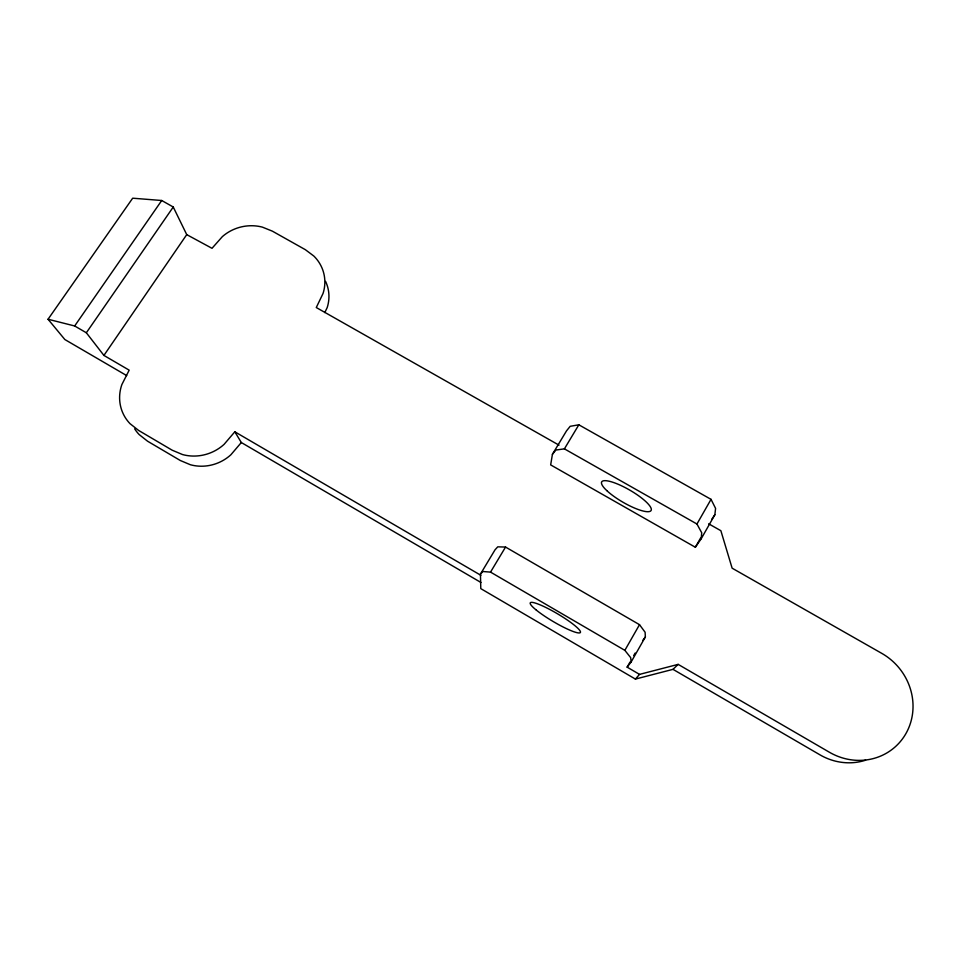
<?xml version="1.0" encoding="UTF-8"?>
<svg xmlns="http://www.w3.org/2000/svg" width="961" height="961" viewBox="0 0 961 961"><rect width="100%" height="100%" fill="white"/><g stroke="black" fill="none" stroke-linecap="round" stroke-linejoin="round"><path stroke-width="1.44" d="M701.17 538.821L701.722 532.79L696.953 524.009L564.407 448.859L555.914 450.036L552.419 454.313L550.665 464.896L695.344 547.241L701.17 538.821L714.852 514.76L715.585 508.405L711.032 499.348L578.834 424.798L570.173 426.312L566.485 430.912L552.419 454.313M324.794 312.589L327.184 307.604A40.386 37.719 -13.8 0 0 325.563 281.357M708.665 523.805L720.87 530.712L732.126 568.179L881.79 653.372A58.981 55.618 47.1 0 1 906.691 732.186A58.981 55.618 47.1 0 1 829.427 752.259L678.154 664.375L639.533 674.382L627.137 667.138L630.056 662.009M633.707 655.606L635.161 653.048M695.344 547.241L700.521 538.124M627.137 667.138L631.149 661.961L645.372 636.939L645.107 632.254L639.509 624.674L505.546 547.061L497.762 546.833L495.071 549.752L480.452 574.077L480.788 588.625L635.401 679.079L673 669.349L678.154 664.375M631.149 661.961L630.668 657.624L624.854 650.345L639.509 624.674M696.953 524.009L711.032 499.348M480.452 574.077L482.939 571.519L490.53 572.107L505.546 547.061M564.407 448.859L578.834 424.798M711.765 519.288L714.852 514.76M480.884 575.315L234.832 431.789L224.081 444.366A42.644 40.086 -24.1 0 1 182.518 454.553L172.211 450.216L138.588 430.42L130.011 423.657A42.572 39.761 -24.5 0 1 121.879 384.556L129.17 370.153L103.92 355.426L186.734 234.628L173.256 207.011L161.724 200.501L132.678 198.194L48.05 319.244L64.855 339.533L126.696 375.595M103.92 355.426L86.346 332.77L173.256 207.011M48.05 319.244L74.67 325.971L161.724 200.501M642.741 640.446L645.372 636.939M234.832 431.789L241.319 442.528L230.856 454.793A41.539 39.137 -24.4 0 1 190.374 464.74L180.332 460.511L147.55 441.195L139.189 434.588A41.467 38.824 -24.8 0 1 134.672 428.834M635.401 679.079L639.533 674.382M186.734 234.628L212.009 248.31L222.375 236.61A41.347 38.32 -14.8 0 1 262.389 227.132L272.371 231.157L305.322 249.668L313.839 256.046A41.443 38.608 -13.6 0 1 323.028 293.501L316.277 307.532L559.014 445.147M673 669.349L820.057 754.89A57.36 54.164 47.5 0 0 865.585 760.211M74.67 325.971L86.346 332.77M490.53 572.107L624.854 650.345M241.319 442.528L480.968 582.486M536.358 610.139A29.094 4.421 30.6 0 0 579.135 632.951A29.094 4.421 30.6 0 0 550.569 609.899A29.094 4.421 30.6 0 0 536.358 610.139M606.739 490.566A28.53 6.943 30.1 0 0 649.504 511.528A28.53 6.943 30.1 0 0 622.92 486.458A28.53 6.943 30.1 0 0 606.739 490.566"/></g></svg>
